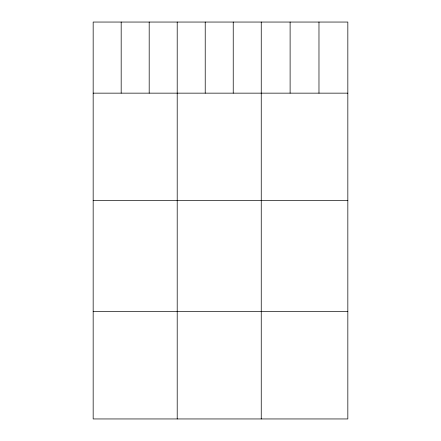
<?xml version="1.0" encoding="UTF-8"?>
<svg xmlns="http://www.w3.org/2000/svg" width="441" height="441" viewBox="0 0 441 441"><rect width="100%" height="100%" fill="white"/><g stroke="black" fill="none" stroke-linecap="round" stroke-linejoin="round"><path stroke-width="0.66" d="M347.833 93.15L347.833 418.95L93.167 418.95L93.167 22.05L347.833 22.05L347.833 93.15L93.167 93.15M93.167 200.666L347.833 200.666M93.167 311.434L347.833 311.434M318.975 22.05L318.975 93.15M290.112 22.05L290.112 93.15M261.248 22.05L261.248 418.95M233.234 22.05L233.234 93.15M205.219 22.05L205.219 93.15M177.205 22.05L177.205 418.95M149.19 22.05L149.19 93.15M121.176 22.05L121.176 93.15"/></g></svg>
